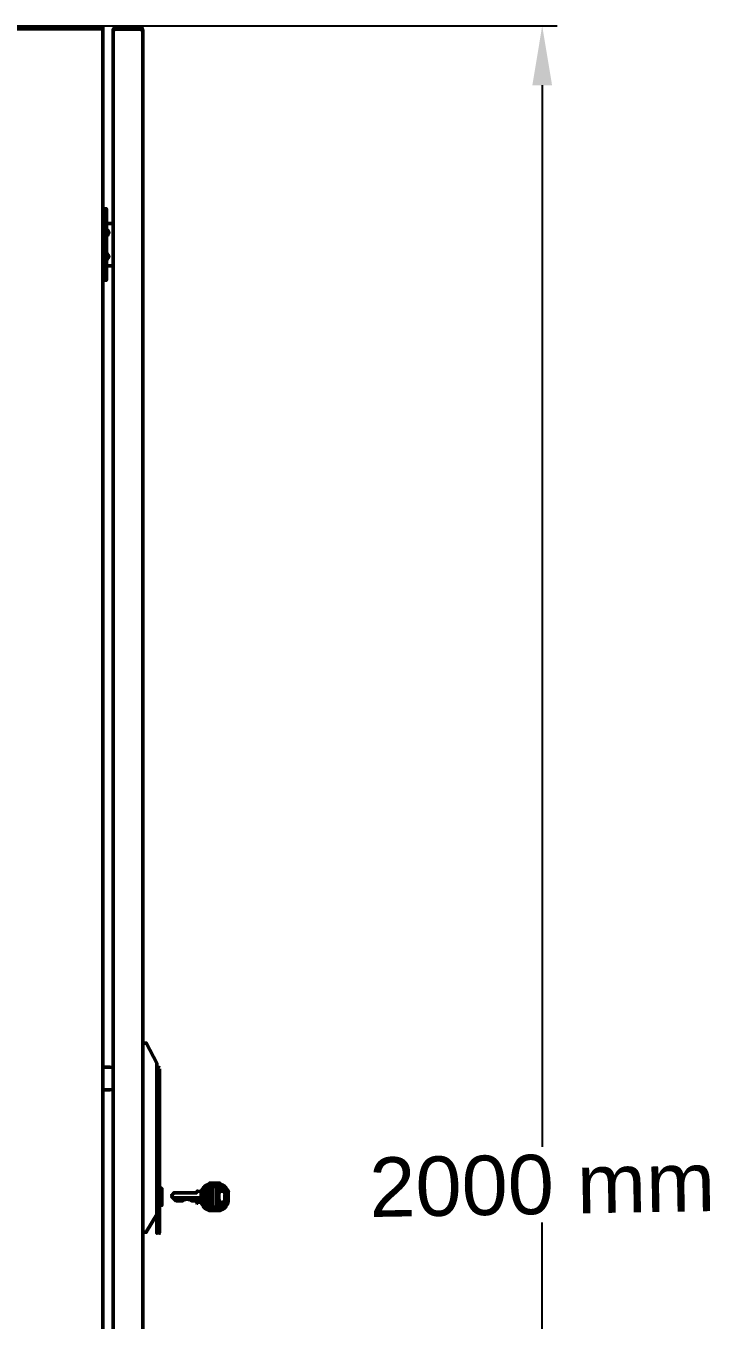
# Model space of a CAD drawing. Header units: millimetres. Extents: x -7 to 162, y -18 to 200.
# Drawn here: x 104.7 to 162.3, y 91.3 to 200.2 of the extents above; entities that cross this region are included whole.
import ezdxf

# ---------------------------------------------------------------- set-up
doc = ezdxf.new("R2010")
doc.units = ezdxf.units.MM
doc.layers.add('PDF_Visible (ANSI)', color=7, linetype='Continuous')
doc.styles.get("Standard").update_dxf_attribs({"font": 'arial.ttf'})
doc.dimstyles.new('ISO-25', dxfattribs={"dimtxt": 2.5, "dimasz": 2.5, "dimexe": 1.25, "dimexo": 0.625, "dimtad": 1, "dimtxsty": 'Standard', "dimcen": 2.5, "dimadec": 0, "dimazin": 0, "dimtfac": 1, "dimtmove": 0, "dimatfit": 3, "dimfxl": 1, "dimarcsym": 0})

# ---------------------------------------------------------------- blocks, each defined once
blk = doc.blocks.new('*D40')
at = {"color": 0, "lineweight": -2}
for p, q in [((76.72, 200.2), (149.44, 200.2)), ((148.19, 195.2), (148.19, 105.83)), ((148.19, 5), (148.19, 99.47)), ((24.92, 0), (149.44, 0))]:
    blk.add_line(p, q, dxfattribs=at)
at = {"color": 0}
for points in [[(149.02, 195.2), (147.36, 195.2), (148.19, 200.2)], [(147.36, 5), (149.02, 5), (148.19, 0)]]:
    blk.add_solid(points, dxfattribs=at)
at = {"layer": 'Defpoints', "color": 0}
for p in [(76.1, 200.2), (24.29, 0), (148.19, 0)]:
    blk.add_point(p, dxfattribs=at)
at = {"color": 0, "insert": (148.19, 102.65), "char_height": 5, "attachment_point": 5, "rotation": 1}
blk.add_mtext('2000 mm', dxfattribs=at)

msp = doc.modelspace()

# ---------------------------------------------------------------- linework, layer by layer
at = {"layer": 'PDF_Visible (ANSI)', "lineweight": 50}
for points in [[(103.994, 199.956), (110.825, 199.956), (3.704, 199.956), (3.367, 199.956), (3.367, 200.1), (3.704, 200.1), (110.825, 200.1), (111.209, 200.1), (111.209, 199.956), (110.825, 199.956), (111.209, 199.956), (111.209, 13.18), (110.825, 13.18), (103.994, 13.18), (103.609, 13.18), (103.609, 13.516), (103.609, 17.845), (103.609, 18.23), (103.609, 194.905)], [(114.384, 199.908), (114.336, 199.908), (114.288, 199.908), (112.364, 199.908), (112.364, 200.1), (112.316, 200.052), (112.268, 200.052), (112.22, 200.004), (112.171, 200.004), (112.123, 199.956), (112.075, 199.908), (112.075, 199.811), (112.075, 199.763)], [(112.316, 13.324), (112.364, 13.324), (112.316, 13.324), (112.268, 13.324), (112.22, 13.324), (112.171, 13.324), (112.123, 13.372), (112.075, 13.42), (112.075, 13.468), (112.075, 199.763), (112.075, 199.811), (112.123, 199.86), (112.171, 199.908), (112.22, 199.908), (112.268, 199.908), (112.316, 199.908), (112.364, 199.908), (112.316, 199.908)], [(112.075, 199.763), (112.075, 199.763)], [(112.364, 199.908), (114.288, 199.908), (114.288, 200.1), (112.364, 200.1)], [(114.576, 13.468), (114.576, 199.763), (114.576, 199.811), (114.528, 199.908), (114.528, 199.956), (114.48, 200.004), (114.432, 200.052), (114.384, 200.052), (114.336, 200.052), (114.288, 200.1)], [(114.288, 199.908), (114.336, 199.908), (114.384, 199.908), (114.432, 199.86), (114.48, 199.86), (114.528, 199.811), (114.576, 199.811), (114.576, 199.763)], [(111.209, 178.791), (111.498, 178.791), (111.498, 179.032), (111.498, 184.515), (111.498, 184.804), (111.209, 184.804)], [(111.498, 183.553), (111.594, 183.553), (112.075, 183.553)], [(111.498, 182.543), (111.546, 182.543), (111.594, 182.591), (111.642, 182.639), (111.69, 182.736), (111.69, 182.832), (111.642, 182.928), (111.594, 182.976), (111.546, 183.024), (111.498, 183.024), (111.498, 182.976)], [(111.498, 180.571), (111.546, 180.571), (111.594, 180.571), (111.642, 180.667), (111.69, 180.763), (111.69, 180.812), (111.642, 180.908), (111.594, 181.004), (111.546, 181.004), (111.498, 181.004)], [(111.498, 179.994), (111.594, 179.994), (112.075, 179.994)], [(115.971, 99.04), (115.971, 98.992), (115.923, 99.04), (115.923, 99.088), (115.875, 99.232), (115.827, 99.377), (115.827, 99.569), (115.827, 99.713), (115.827, 99.665), (115.779, 99.617), (115.731, 99.617), (115.731, 100.675), (115.731, 101.445), (115.731, 111.594), (115.731, 112.749), (115.731, 112.893), (114.865, 114.528), (114.865, 114.576), (114.576, 114.576)], [(111.209, 112.556), (111.787, 112.556), (112.075, 112.508)], [(115.971, 98.655), (115.971, 99.04), (115.971, 111.594), (115.971, 112.412)], [(115.827, 111.402), (115.875, 111.498), (115.971, 111.594), (115.731, 111.594)], [(115.731, 111.45), (115.827, 111.402), (115.827, 99.713)], [(112.075, 110.68), (111.787, 110.632), (111.209, 110.632)], [(119.82, 102.407), (119.868, 102.407), (119.82, 102.407)], [(119.868, 102.407), (119.916, 102.407), (119.916, 102.359), (119.82, 102.359), (119.82, 102.407)], [(119.916, 102.166), (119.82, 102.166), (119.82, 102.263), (119.916, 102.263), (119.916, 102.359), (119.964, 102.359), (119.964, 102.407)], [(120.012, 102.551), (119.964, 102.551)], [(120.012, 102.407), (120.06, 102.407), (120.06, 102.359), (120.108, 102.359), (120.108, 102.263), (120.204, 102.263), (120.204, 102.215), (120.252, 102.215), (120.252, 102.118), (120.349, 102.118), (120.349, 102.07), (120.397, 102.07)], [(120.108, 102.647), (120.156, 102.647), (120.156, 102.551), (120.06, 102.551), (120.06, 102.599)], [(120.108, 102.407), (120.06, 102.407), (120.06, 102.503), (120.156, 102.503), (120.156, 102.407)], [(120.156, 102.647), (120.156, 102.647)], [(121.022, 102.744), (121.022, 102.792), (120.204, 102.792), (120.204, 102.744)], [(120.301, 102.696), (120.301, 102.647), (120.349, 102.647), (120.349, 102.696)], [(120.445, 102.551), (120.349, 102.551), (120.349, 102.647), (120.445, 102.647), (120.445, 102.599)], [(120.397, 102.359), (120.397, 102.407)], [(120.493, 102.647), (120.445, 102.647), (120.445, 102.696)], [(120.445, 102.503), (120.493, 102.503), (120.589, 102.503), (120.541, 102.503), (120.493, 102.503)], [(120.493, 102.503), (120.493, 102.503)], [(120.541, 102.647), (120.541, 102.696)], [(120.637, 102.647), (120.589, 102.647), (120.589, 102.696)], [(120.637, 102.503), (120.589, 102.503)], [(120.637, 102.503), (120.637, 102.503)], [(120.685, 102.647), (120.685, 102.696)], [(120.83, 102.647), (120.733, 102.647), (120.733, 102.696)], [(120.878, 102.022), (120.878, 102.07), (120.926, 102.07), (120.926, 102.166), (120.878, 102.166), (120.878, 102.215), (120.782, 102.215), (120.782, 102.311), (120.733, 102.311), (120.733, 102.359), (120.733, 102.407), (120.733, 102.455), (120.782, 102.455), (120.782, 102.503)], [(120.878, 102.696), (120.974, 102.696), (120.974, 102.599), (120.878, 102.599), (120.878, 102.503), (120.83, 102.503)], [(120.83, 102.696), (120.83, 102.696)], [(120.878, 102.455), (120.878, 102.455)], [(120.974, 102.551), (120.926, 102.503)], [(120.926, 102.407), (120.926, 102.359)], [(121.118, 102.647), (121.118, 102.599), (121.022, 102.599), (121.022, 102.696)], [(121.022, 102.599), (121.022, 102.599)], [(121.022, 102.455), (121.022, 102.455)], [(121.07, 102.263), (121.07, 102.311), (121.166, 102.311), (121.166, 102.407), (121.214, 102.407)], [(121.118, 102.407), (121.07, 102.407)], [(121.311, 102.503), (121.311, 102.455), (121.263, 102.455), (121.263, 102.551), (121.166, 102.551), (121.166, 102.599), (121.118, 102.599), (121.118, 102.551), (121.166, 102.551), (121.166, 102.455), (121.263, 102.455), (121.263, 102.407)], [(121.166, 102.118), (121.166, 102.166), (121.214, 102.166), (121.214, 102.263), (121.311, 102.263), (121.311, 102.311), (121.407, 102.311), (121.407, 102.407)], [(121.359, 102.455), (121.311, 102.455), (121.311, 102.407), (121.407, 102.407), (121.407, 102.455)], [(121.407, 102.407), (121.407, 102.407)], [(115.731, 102.215), (115.779, 102.166)], [(115.971, 102.359), (116.116, 102.359)], [(116.164, 100.916), (116.164, 102.359)], [(117.03, 101.782), (117.174, 101.974), (119.098, 101.974), (119.098, 102.07)], [(119.098, 101.301), (119.05, 101.301), (118.665, 101.301), (118.569, 101.397), (118.425, 101.397), (118.376, 101.445), (118.232, 101.445), (118.136, 101.397), (117.992, 101.397), (117.944, 101.301), (117.366, 101.301), (117.126, 101.541), (117.03, 101.637)], [(117.126, 101.541), (119.483, 101.541)], [(119.194, 102.118), (119.483, 102.07), (119.531, 102.022)], [(119.483, 101.204), (119.483, 102.07)], [(119.579, 102.118), (119.579, 102.118)], [(119.579, 102.022), (119.579, 101.974), (119.675, 101.974), (119.675, 102.022), (119.627, 102.022)], [(119.579, 101.974), (119.579, 101.878)], [(119.579, 101.83), (119.579, 101.734)], [(119.675, 101.685), (119.675, 101.734), (119.579, 101.734), (119.579, 101.637), (119.675, 101.637)], [(119.579, 101.637), (119.579, 101.589)], [(119.675, 101.541), (119.675, 101.589), (119.579, 101.589), (119.579, 101.493), (119.627, 101.493)], [(119.579, 101.493), (119.579, 101.445)], [(119.627, 102.166), (119.675, 102.166), (119.675, 102.263), (119.771, 102.263), (119.771, 102.166), (119.82, 102.166), (119.82, 102.118), (119.916, 102.118), (119.964, 102.118), (119.964, 102.07), (119.964, 101.974), (120.06, 101.974), (120.108, 101.974), (120.108, 101.926), (120.204, 101.926), (120.204, 101.83), (120.252, 101.83), (120.252, 101.782), (120.349, 101.782), (120.349, 101.685), (120.397, 101.685), (120.397, 101.734), (120.397, 101.782)], [(119.627, 102.118), (119.675, 102.118), (119.675, 102.022), (119.771, 102.022), (119.771, 101.974), (119.82, 101.974), (119.82, 101.878), (119.868, 101.878)], [(119.675, 102.263), (119.675, 102.263)], [(119.675, 102.263), (119.675, 102.263)], [(119.771, 101.878), (119.771, 101.974), (119.675, 101.974), (119.675, 101.878), (119.723, 101.878)], [(119.771, 102.359), (119.771, 102.311), (119.771, 102.359)], [(119.771, 102.311), (119.771, 102.263), (119.82, 102.263), (119.82, 102.359), (119.771, 102.359)], [(119.771, 101.349), (119.771, 101.301), (119.868, 101.301), (119.868, 101.397), (119.82, 101.397)], [(119.916, 101.878), (119.868, 101.878), (119.868, 101.83), (119.964, 101.83), (119.964, 101.734), (120.012, 101.734), (120.06, 101.734)], [(119.964, 101.397), (119.964, 101.445), (119.868, 101.445), (119.868, 101.397), (119.916, 101.397)], [(119.916, 102.215), (119.916, 102.166), (119.916, 102.118), (119.916, 102.07)], [(119.916, 102.022), (119.916, 102.07), (119.964, 102.07), (120.06, 102.07), (120.06, 101.974), (120.06, 101.926)], [(119.964, 102.263), (119.964, 102.263)], [(120.012, 101.734), (120.012, 101.685), (120.108, 101.685), (120.108, 101.589), (120.156, 101.589)], [(120.06, 102.215), (120.06, 102.215)], [(120.06, 101.878), (120.06, 101.926), (120.108, 101.926), (120.108, 101.83), (120.204, 101.83), (120.204, 101.782), (120.156, 101.734)], [(120.108, 102.118), (120.108, 102.118)], [(120.156, 101.637), (120.156, 101.589), (120.156, 101.541), (120.252, 101.541), (120.252, 101.445), (120.301, 101.445)], [(120.252, 102.263), (120.204, 102.263), (120.204, 102.359), (120.301, 102.359), (120.301, 102.263)], [(120.204, 102.07), (120.204, 102.07)], [(120.349, 101.637), (120.349, 101.685), (120.252, 101.685), (120.252, 101.782), (120.204, 101.782)], [(120.252, 101.974), (120.252, 101.974)], [(120.397, 101.493), (120.397, 101.541), (120.397, 101.589), (120.397, 101.637), (120.349, 101.637), (120.301, 101.637)], [(120.397, 101.397), (120.397, 101.445), (120.397, 101.493), (120.397, 101.397), (120.301, 101.397), (120.301, 101.445), (120.301, 101.493)], [(120.301, 101.301), (120.301, 101.253), (120.397, 101.253), (120.397, 101.349), (120.301, 101.349)], [(120.397, 102.118), (120.397, 102.166), (120.397, 102.215), (120.349, 102.215), (120.349, 102.118), (120.397, 102.118), (120.397, 102.07), (120.397, 102.022), (120.397, 101.974)], [(120.349, 101.926), (120.349, 101.926)], [(120.397, 102.263), (120.397, 102.215)], [(120.397, 102.263), (120.397, 102.263)], [(120.397, 101.926), (120.397, 101.878), (120.397, 101.83)], [(120.397, 101.637), (120.397, 101.685)], [(120.397, 101.397), (120.397, 101.397)], [(120.397, 101.397), (120.397, 101.349), (120.397, 101.397)], [(120.397, 101.349), (120.397, 101.349)], [(120.397, 101.253), (120.397, 101.349)], [(120.733, 102.359), (120.782, 102.359), (120.782, 102.311), (120.878, 102.311), (120.878, 102.215), (120.926, 102.215), (120.926, 102.166), (121.022, 102.166), (121.022, 102.215), (121.07, 102.215)], [(120.733, 102.215), (120.733, 102.263), (120.733, 102.311)], [(120.733, 102.07), (120.733, 102.118), (120.733, 102.166)], [(120.733, 102.022), (120.733, 101.974), (120.733, 101.926), (120.782, 101.926), (120.782, 101.878), (120.83, 101.878), (120.83, 101.782), (120.926, 101.782), (120.926, 101.734), (120.974, 101.734)], [(120.733, 101.926), (120.733, 101.878), (120.782, 101.878), (120.782, 101.782), (120.733, 101.782), (120.733, 101.83), (120.733, 101.878)], [(120.733, 101.685), (120.733, 101.782)], [(120.83, 101.589), (120.83, 101.637), (120.782, 101.637), (120.782, 101.685), (120.733, 101.685), (120.733, 101.637)], [(120.782, 101.493), (120.733, 101.493), (120.733, 101.541)], [(120.733, 101.493), (120.733, 101.397), (120.733, 101.493)], [(120.733, 101.397), (120.733, 101.349), (120.733, 101.253), (120.733, 101.204)], [(120.733, 101.349), (120.733, 101.349)], [(120.733, 101.253), (120.733, 101.349)], [(120.782, 102.07), (120.782, 102.07)], [(120.83, 101.685), (120.782, 101.685), (120.782, 101.782), (120.83, 101.782), (120.83, 101.734)], [(120.83, 102.022), (120.878, 102.022), (120.926, 102.022), (120.926, 101.926), (120.974, 101.926)], [(120.878, 101.493), (120.926, 101.493), (120.926, 101.589), (120.83, 101.589), (120.83, 101.541)], [(121.455, 101.349), (121.503, 101.349), (121.503, 101.397), (121.455, 101.349), (121.503, 101.349), (121.503, 101.301), (121.407, 101.204), (121.359, 101.156), (121.311, 101.156), (121.311, 101.108), (121.311, 101.156), (121.263, 101.156), (121.214, 101.156), (121.214, 101.108), (121.166, 101.108), (121.166, 101.156), (121.118, 101.156), (121.07, 101.156), (121.07, 101.204), (121.022, 101.204), (120.974, 101.253), (120.974, 101.301), (120.926, 101.301), (120.926, 101.349), (120.926, 101.397), (120.974, 101.397), (120.974, 101.445), (120.878, 101.445), (120.878, 101.349), (120.83, 101.349), (120.83, 101.301)], [(120.83, 101.445), (120.83, 101.397)], [(120.974, 101.156), (120.974, 101.108), (120.878, 101.108), (120.878, 101.204), (120.974, 101.204), (120.974, 101.301), (120.878, 101.301), (120.878, 101.349), (120.926, 101.349)], [(121.647, 101.253), (121.647, 101.301), (121.551, 101.301), (121.551, 101.397), (121.503, 101.397), (121.503, 101.445), (121.503, 101.493), (121.503, 101.541), (121.503, 101.589), (121.503, 101.637), (121.503, 101.685), (121.503, 101.734), (121.503, 101.782), (121.503, 101.83), (121.503, 101.878), (121.455, 101.974), (121.503, 102.022), (121.455, 102.022), (121.407, 102.022), (121.407, 102.07), (121.359, 102.07), (121.311, 102.118), (121.263, 102.118), (121.214, 102.118), (121.214, 102.166), (121.166, 102.118), (121.118, 102.118), (121.07, 102.07), (121.022, 102.07), (121.022, 102.022), (120.974, 101.974), (120.974, 101.926), (120.926, 101.878), (120.926, 101.83), (120.974, 101.782), (120.926, 101.734), (120.974, 101.734), (120.926, 101.685), (120.926, 101.637), (120.926, 101.589), (120.974, 101.589), (120.926, 101.541), (120.926, 101.493), (120.926, 101.445), (120.974, 101.445), (120.974, 101.83)], [(120.926, 101.878), (120.926, 101.782), (120.974, 101.782)], [(120.926, 101.637), (120.926, 101.589), (120.974, 101.589)], [(120.974, 101.974), (120.974, 102.022)], [(120.974, 101.445), (120.974, 101.397), (120.974, 101.445)], [(120.974, 101.397), (120.974, 101.397)], [(121.022, 102.311), (121.022, 102.311)], [(121.022, 102.022), (121.022, 102.022)], [(121.07, 102.118), (121.118, 102.118)], [(121.07, 102.07), (121.07, 102.07)], [(121.359, 102.07), (121.359, 102.118), (121.311, 102.118), (121.311, 102.166), (121.214, 102.166), (121.214, 102.118), (121.263, 102.118)], [(121.214, 102.118), (121.214, 102.118)], [(121.214, 102.118), (121.214, 102.118)], [(121.311, 102.166), (121.311, 102.166)], [(121.407, 102.263), (121.359, 102.263)], [(121.359, 102.118), (121.359, 102.118)], [(121.455, 102.022), (121.407, 102.022)], [(121.455, 102.311), (121.455, 102.359), (121.503, 102.359)], [(121.455, 102.359), (121.455, 102.359)], [(121.455, 102.166), (121.455, 102.166)], [(121.455, 101.974), (121.503, 101.974), (121.503, 102.022), (121.599, 102.022)], [(121.455, 102.022), (121.455, 102.022)], [(121.455, 101.83), (121.455, 101.397)], [(121.503, 102.263), (121.551, 102.263)], [(121.503, 102.118), (121.503, 102.118)], [(121.503, 101.878), (121.503, 101.83), (121.599, 101.83), (121.599, 101.878), (121.647, 101.878), (121.647, 101.83)], [(121.503, 101.782), (121.503, 101.83)], [(121.503, 101.685), (121.503, 101.734), (121.551, 101.734), (121.599, 101.734)], [(121.503, 101.589), (121.551, 101.589), (121.551, 101.685), (121.503, 101.685), (121.503, 101.637)], [(121.503, 101.541), (121.503, 101.541)], [(121.503, 101.445), (121.551, 101.445), (121.551, 101.541), (121.503, 101.541), (121.503, 101.493)], [(121.551, 102.263), (121.551, 102.263)], [(121.647, 101.734), (121.647, 101.685), (121.551, 101.685), (121.551, 101.734)], [(121.599, 102.07), (121.599, 102.118), (121.647, 102.118)], [(121.647, 101.878), (121.647, 101.974), (121.599, 101.974), (121.599, 102.022), (121.599, 102.07), (121.647, 102.07), (121.647, 102.022), (121.647, 101.878), (121.647, 101.782), (121.647, 101.734), (121.647, 101.637), (121.647, 101.589), (121.647, 101.493), (121.647, 101.445), (121.647, 101.349), (121.647, 101.253), (121.647, 101.204)], [(121.647, 102.07), (121.647, 102.07)], [(121.647, 101.83), (121.647, 101.83)], [(121.647, 101.589), (121.647, 101.685)], [(121.647, 101.541), (121.647, 101.541)], [(121.647, 101.445), (121.647, 101.541)], [(121.647, 101.397), (121.647, 101.301)], [(121.695, 101.204), (121.744, 101.204), (121.744, 102.07), (121.695, 102.022)], [(115.971, 100.916), (116.116, 100.916)], [(119.098, 101.204), (119.098, 101.301), (119.483, 101.301)], [(119.531, 101.204), (119.483, 101.204), (119.194, 101.156)], [(119.579, 101.204), (119.579, 101.204)], [(119.627, 101.156), (119.627, 101.108)], [(119.675, 101.012), (119.723, 101.012), (119.723, 101.06), (119.627, 101.06)], [(119.771, 101.253), (119.771, 101.301), (119.723, 101.301), (119.723, 101.204), (119.771, 101.204)], [(119.723, 100.964), (119.723, 101.012), (119.771, 101.012), (119.771, 100.916), (119.723, 100.916)], [(119.771, 100.916), (119.868, 100.916), (119.868, 100.868), (119.82, 100.868), (119.82, 100.82)], [(119.916, 101.108), (119.916, 101.156), (119.868, 101.156), (119.868, 101.06), (119.916, 101.06)], [(119.868, 100.772), (119.916, 100.772), (119.916, 100.868), (119.868, 100.868)], [(119.916, 100.772), (119.916, 100.772)], [(120.012, 100.723), (120.012, 100.772), (119.916, 100.772)], [(119.964, 100.723), (119.964, 100.723)], [(120.06, 100.675), (120.06, 100.723), (120.012, 100.723), (119.964, 100.723)], [(119.964, 100.723), (119.964, 100.723)], [(120.108, 101.253), (120.108, 101.301), (120.012, 101.301), (120.012, 101.253), (120.06, 101.253)], [(120.06, 100.964), (120.06, 101.012), (120.012, 101.012), (120.012, 100.916), (120.06, 100.916)], [(120.06, 100.82), (120.06, 100.868), (120.012, 100.868), (120.012, 100.772), (120.06, 100.772)], [(120.156, 100.723), (120.156, 100.82), (120.06, 100.82), (120.06, 100.772), (120.06, 100.723), (120.108, 100.723)], [(120.06, 100.627), (120.108, 100.627)], [(120.204, 100.675), (120.204, 100.723), (120.156, 100.723), (120.108, 100.723), (120.108, 100.627), (120.204, 100.627)], [(120.204, 101.253), (120.204, 101.156), (120.301, 101.156), (120.301, 101.253), (120.252, 101.253)], [(121.118, 100.723), (121.07, 100.675), (121.07, 100.627), (121.118, 100.627), (121.07, 100.627), (121.022, 100.627), (121.022, 100.579), (120.974, 100.579), (120.926, 100.579), (120.83, 100.579), (120.782, 100.579), (120.685, 100.579), (120.637, 100.579), (120.493, 100.579), (120.349, 100.579), (120.204, 100.579), (120.204, 100.627), (120.204, 100.675), (120.301, 100.675), (120.301, 100.579), (120.252, 100.579)], [(120.204, 100.579), (120.204, 100.579)], [(120.204, 100.531), (120.204, 100.483), (121.022, 100.483), (121.022, 100.531)], [(120.397, 101.156), (120.397, 101.108), (120.397, 101.156), (120.301, 101.156), (120.301, 101.108), (120.349, 101.108)], [(120.301, 100.579), (120.349, 100.579)], [(120.397, 101.253), (120.397, 101.156), (120.397, 101.253)], [(120.397, 101.253), (120.397, 101.253)], [(120.397, 101.156), (120.397, 101.156)], [(120.397, 101.108), (120.397, 101.108)], [(120.397, 100.964), (120.397, 101.012)], [(120.397, 100.964), (120.397, 100.964)], [(120.397, 100.82), (120.397, 100.868)], [(120.397, 100.579), (120.397, 100.579)], [(120.445, 100.772), (120.445, 100.772)], [(120.445, 100.772), (120.493, 100.772)], [(120.493, 100.579), (120.445, 100.579)], [(120.589, 100.723), (120.589, 100.675), (120.637, 100.675), (120.637, 100.772), (120.589, 100.772), (120.637, 100.772), (120.733, 100.772), (120.733, 100.82), (120.733, 100.772), (120.685, 100.772), (120.637, 100.772)], [(120.589, 100.772), (120.589, 100.772)], [(120.589, 100.579), (120.589, 100.579)], [(120.637, 100.579), (120.589, 100.579)], [(120.733, 101.108), (120.733, 101.156), (120.733, 101.204), (120.733, 101.253), (120.83, 101.253)], [(120.733, 101.204), (120.733, 101.204)], [(120.733, 101.204), (120.733, 101.204)], [(120.733, 101.06), (120.733, 101.108), (120.733, 101.06)], [(120.974, 100.82), (120.926, 100.82), (120.878, 100.82), (120.878, 100.916), (120.83, 100.916), (120.83, 100.964), (120.733, 100.964), (120.733, 101.06), (120.83, 101.06), (120.83, 101.108), (120.878, 101.108), (120.878, 101.06), (120.974, 101.06), (120.974, 101.012), (120.974, 100.964)], [(120.733, 100.964), (120.733, 101.012), (120.733, 101.06)], [(120.733, 100.964), (120.733, 100.916), (120.733, 100.964)], [(120.733, 100.82), (120.733, 100.868), (120.733, 100.916)], [(120.733, 100.772), (120.733, 100.772)], [(120.782, 100.579), (120.782, 100.627), (120.733, 100.627)], [(120.733, 100.579), (120.733, 100.579)], [(120.782, 100.82), (120.782, 100.772), (120.878, 100.772), (120.878, 100.82), (120.83, 100.82)], [(120.878, 100.579), (120.878, 100.627), (120.926, 100.627), (120.926, 100.579)], [(120.926, 100.82), (120.926, 100.772), (121.022, 100.772), (121.022, 100.675), (121.07, 100.675)], [(120.974, 101.301), (120.974, 101.301)], [(121.263, 101.156), (121.311, 101.156), (121.311, 101.06), (121.407, 101.06), (121.407, 101.012), (121.455, 101.012), (121.455, 100.916), (121.407, 100.916), (121.407, 100.868), (121.311, 100.868), (121.311, 100.916), (121.263, 100.916), (121.263, 100.868), (121.166, 100.868), (121.166, 100.916), (121.118, 100.916), (121.118, 101.012), (121.022, 101.012), (121.022, 101.06), (120.974, 101.06), (120.974, 101.108)], [(120.974, 101.012), (121.022, 101.012), (121.022, 100.916), (121.118, 100.916), (121.118, 100.868), (121.118, 100.82)], [(121.07, 101.204), (121.022, 101.204)], [(121.022, 101.204), (121.022, 101.204)], [(121.166, 101.156), (121.118, 101.156)], [(121.118, 101.156), (121.118, 101.156)], [(121.118, 100.868), (121.166, 100.868), (121.166, 100.772), (121.263, 100.772), (121.263, 100.723), (121.214, 100.723)], [(121.214, 101.156), (121.263, 101.156), (121.263, 101.06), (121.166, 101.06), (121.166, 101.108)], [(121.166, 101.06), (121.166, 101.06)], [(121.214, 100.675), (121.214, 100.723), (121.166, 100.723), (121.166, 100.675)], [(121.263, 101.156), (121.263, 101.156)], [(121.263, 101.012), (121.263, 101.012)], [(121.311, 100.772), (121.359, 100.772)], [(121.359, 101.156), (121.407, 101.156), (121.407, 101.204), (121.455, 101.204), (121.503, 101.253)], [(121.407, 100.868), (121.407, 100.82), (121.407, 100.868)], [(121.599, 101.06), (121.551, 101.06), (121.551, 101.156), (121.647, 101.156), (121.647, 101.253), (121.551, 101.253), (121.551, 101.156), (121.455, 101.156), (121.455, 101.204)], [(121.503, 100.916), (121.455, 100.916), (121.503, 100.916)], [(121.455, 100.916), (121.455, 100.916)], [(121.551, 101.012), (121.551, 101.012)], [(121.647, 101.156), (121.647, 101.156)], [(115.731, 100.146), (114.865, 98.703), (114.865, 98.655), (114.576, 98.655)], [(115.731, 98.655), (115.731, 99.617)], [(115.923, 98.607), (115.779, 98.607)]]:
    msp.add_lwpolyline(points, dxfattribs=at)
for points in [[(120.131, 102.636, 0.0255476), (120.029, 102.581, 0.0249061), (119.936, 102.518, 0.0234445), (119.854, 102.451, 0.0233498), (119.779, 102.376, 0.0245772), (119.708, 102.291, 0.0249061), (119.645, 102.197, 0.0255476), (119.591, 102.096)], [(120.207, 102.668, 0.0127628), (120.156, 102.647), (120.204, 102.647), (120.204, 102.696), (120.252, 102.696), (120.301, 102.696), (120.397, 102.696), (120.445, 102.696), (120.589, 102.696), (120.733, 102.696), (120.878, 102.696), (121.022, 102.696), (121.07, 102.647)], [(121.657, 102.047, 0.0187234), (121.621, 102.124, 0.0230639), (121.57, 102.215, 0.0225871), (121.512, 102.299, 0.0223182), (121.447, 102.376, 0.0222329), (121.376, 102.447, 0.0223182), (121.299, 102.512, 0.0225871), (121.215, 102.57, 0.0230639), (121.124, 102.622, 0.0187234), (121.047, 102.657)], [(119.579, 101.349), (119.579, 101.301), (119.627, 101.301), (119.627, 101.204), (119.579, 101.204), (119.579, 101.349), (119.579, 101.493), (119.579, 101.541), (119.579, 101.637), (119.579, 101.685), (119.579, 101.782), (119.579, 101.83), (119.579, 101.926), (119.579, 101.974), (119.579, 102.022), (119.627, 102.022), (119.627, 102.118), (119.579, 102.118), (119.579, 102.07, 0.0127628), (119.558, 102.019)], [(119.569, 101.179, 0.0187234), (119.605, 101.102, 0.0230639), (119.656, 101.012, 0.0225871), (119.714, 100.928, 0.0223182), (119.779, 100.85, 0.0222329), (119.85, 100.779, 0.0223182), (119.927, 100.715, 0.0225871), (120.011, 100.656, 0.0230639), (120.102, 100.605, 0.0187234), (120.179, 100.57)], [(121.095, 100.591, 0.0255476), (121.197, 100.645, 0.0249061), (121.291, 100.708, 0.0245772), (121.376, 100.779, 0.0233498), (121.45, 100.854, 0.0234445), (121.518, 100.936, 0.0249061), (121.581, 101.029, 0.0255476), (121.635, 101.131)]]:
    msp.add_lwpolyline(points, format="xyb", dxfattribs=at)
for points in [[(119.916, 102.503), (119.916, 102.407), (119.964, 102.407), (120.012, 102.407), (120.012, 102.503)], [(120.06, 102.551), (120.06, 102.503), (120.012, 102.503), (120.012, 102.551)], [(120.204, 102.407), (120.204, 102.359), (120.108, 102.359), (120.108, 102.407), (120.156, 102.407)], [(120.204, 102.551), (120.204, 102.503), (120.156, 102.503), (120.156, 102.551)], [(120.301, 102.647), (120.301, 102.551), (120.204, 102.551), (120.204, 102.647)], [(120.301, 102.503), (120.301, 102.407), (120.204, 102.407), (120.204, 102.503)], [(120.349, 102.551), (120.349, 102.503), (120.301, 102.503), (120.301, 102.551)], [(120.349, 102.407), (120.349, 102.359), (120.301, 102.359), (120.301, 102.407)], [(120.397, 102.407), (120.397, 102.503), (120.445, 102.503), (120.349, 102.503), (120.349, 102.407)], [(120.493, 102.599), (120.493, 102.503), (120.445, 102.503), (120.445, 102.551), (120.445, 102.599)], [(120.589, 102.647), (120.589, 102.599), (120.493, 102.599), (120.493, 102.647), (120.541, 102.647)], [(120.637, 102.599), (120.637, 102.503), (120.589, 102.503), (120.589, 102.599)], [(120.733, 102.647), (120.733, 102.599), (120.637, 102.599), (120.637, 102.647), (120.685, 102.647)], [(120.733, 102.503), (120.733, 102.455), (120.733, 102.503), (120.637, 102.503)], [(120.83, 102.599), (120.83, 102.503), (120.782, 102.503), (120.733, 102.503), (120.733, 102.599)], [(120.878, 102.359), (120.878, 102.455), (120.782, 102.455), (120.782, 102.359)], [(120.878, 102.696), (120.878, 102.599), (120.83, 102.599), (120.83, 102.647), (120.83, 102.696)], [(120.926, 102.455), (120.926, 102.503), (120.878, 102.503), (120.878, 102.455)], [(121.022, 102.407), (121.022, 102.455), (120.926, 102.455), (120.926, 102.407)], [(121.022, 102.551), (121.022, 102.599), (120.974, 102.599), (120.974, 102.551)], [(121.118, 102.455), (121.118, 102.551), (121.022, 102.551), (121.022, 102.455)], [(121.07, 102.311), (121.07, 102.407), (121.022, 102.407), (121.022, 102.311)], [(121.166, 102.407), (121.166, 102.455), (121.118, 102.455), (121.118, 102.407)], [(121.311, 102.407), (121.311, 102.311), (121.214, 102.311), (121.214, 102.407), (121.263, 102.407)], [(119.579, 101.878), (119.579, 101.83), (119.675, 101.83), (119.675, 101.878)], [(119.579, 101.445), (119.579, 101.349), (119.627, 101.349), (119.627, 101.445)], [(119.627, 101.493), (119.627, 101.445), (119.723, 101.445), (119.723, 101.541), (119.675, 101.541)], [(119.627, 101.349), (119.627, 101.301), (119.723, 101.301), (119.723, 101.349)], [(119.771, 102.118), (119.771, 102.166), (119.675, 102.166), (119.675, 102.118)], [(119.675, 101.83), (119.675, 101.734), (119.723, 101.734), (119.723, 101.83)], [(119.675, 101.637), (119.675, 101.589), (119.723, 101.589), (119.723, 101.685), (119.675, 101.685)], [(119.723, 101.878), (119.723, 101.83), (119.82, 101.83), (119.82, 101.878), (119.771, 101.878)], [(119.723, 101.734), (119.723, 101.685), (119.82, 101.685), (119.82, 101.734)], [(119.723, 101.589), (119.723, 101.541), (119.82, 101.541), (119.82, 101.589)], [(119.723, 101.445), (119.723, 101.349), (119.771, 101.349), (119.82, 101.397), (119.82, 101.445)], [(119.82, 102.022), (119.82, 102.118), (119.771, 102.118), (119.771, 102.022)], [(119.916, 101.974), (119.916, 102.022), (119.82, 102.022), (119.82, 101.974)], [(119.82, 101.83), (119.82, 101.734), (119.868, 101.734), (119.868, 101.83)], [(119.82, 101.685), (119.82, 101.589), (119.868, 101.589), (119.868, 101.685)], [(119.82, 101.541), (119.82, 101.445), (119.868, 101.445), (119.868, 101.541)], [(119.868, 101.734), (119.868, 101.685), (119.964, 101.685), (119.964, 101.734)], [(119.964, 101.685), (119.964, 101.589), (119.868, 101.589), (119.868, 101.541), (119.964, 101.541), (119.964, 101.445), (120.012, 101.445), (120.012, 101.541), (120.108, 101.541), (120.108, 101.589), (120.012, 101.589), (120.012, 101.685)], [(119.964, 102.215), (119.964, 102.263), (119.916, 102.263), (119.916, 102.215)], [(119.964, 101.878), (119.964, 101.974), (119.916, 101.974), (119.916, 101.878)], [(119.916, 101.397), (119.916, 101.301), (120.012, 101.301), (120.012, 101.397), (119.964, 101.397)], [(120.06, 102.263), (120.06, 102.359), (119.964, 102.359), (119.964, 102.263)], [(120.06, 102.118), (120.06, 102.215), (119.964, 102.215), (119.964, 102.118)], [(120.06, 101.83), (120.06, 101.878), (119.964, 101.878), (119.964, 101.83)], [(120.012, 101.541), (120.012, 101.589), (119.964, 101.589), (119.964, 101.541)], [(120.012, 101.445), (120.012, 101.397), (120.108, 101.397), (120.108, 101.445)], [(120.108, 102.215), (120.108, 102.263), (120.06, 102.263), (120.06, 102.215)], [(120.108, 102.07), (120.108, 102.118), (120.06, 102.118), (120.06, 102.07)], [(120.108, 101.734), (120.108, 101.83), (120.06, 101.83), (120.06, 101.734)], [(120.204, 102.118), (120.204, 102.215), (120.108, 102.215), (120.108, 102.118)], [(120.204, 101.974), (120.204, 102.07), (120.108, 102.07), (120.108, 101.974)], [(120.156, 101.685), (120.156, 101.734), (120.108, 101.734), (120.108, 101.685)], [(120.108, 101.541), (120.108, 101.445), (120.156, 101.445), (120.156, 101.541)], [(120.108, 101.397), (120.108, 101.301), (120.156, 101.301), (120.156, 101.397)], [(120.252, 101.637), (120.252, 101.685), (120.156, 101.685), (120.156, 101.637)], [(120.156, 101.445), (120.156, 101.397), (120.252, 101.397), (120.252, 101.445)], [(120.252, 102.07), (120.252, 102.118), (120.204, 102.118), (120.204, 102.07)], [(120.252, 101.926), (120.252, 101.974), (120.204, 101.974), (120.204, 101.926)], [(120.349, 102.263), (120.349, 102.215), (120.252, 102.215), (120.252, 102.263), (120.301, 102.263)], [(120.349, 101.974), (120.349, 102.07), (120.252, 102.07), (120.252, 101.974)], [(120.349, 101.83), (120.349, 101.926), (120.252, 101.926), (120.252, 101.83)], [(120.301, 101.541), (120.301, 101.637), (120.252, 101.637), (120.252, 101.541)], [(120.252, 101.397), (120.252, 101.301), (120.301, 101.301), (120.301, 101.349), (120.301, 101.397)], [(120.397, 101.493), (120.397, 101.541), (120.301, 101.541), (120.301, 101.493)], [(120.349, 102.359), (120.349, 102.263), (120.397, 102.263), (120.397, 102.359)], [(120.397, 101.926), (120.397, 101.974), (120.349, 101.974), (120.349, 101.926)], [(120.397, 101.782), (120.397, 101.83), (120.349, 101.83), (120.349, 101.782)], [(120.733, 102.215), (120.782, 102.215), (120.782, 102.166), (120.733, 102.166)], [(120.733, 102.07), (120.782, 102.07), (120.782, 102.022), (120.733, 102.022)], [(120.782, 101.637), (120.782, 101.541), (120.733, 101.541), (120.733, 101.637)], [(120.83, 101.397), (120.83, 101.349), (120.733, 101.349), (120.733, 101.397)], [(120.878, 102.07), (120.878, 102.166), (120.782, 102.166), (120.782, 102.07)], [(120.926, 101.926), (120.83, 101.926), (120.83, 102.022), (120.782, 102.022), (120.782, 101.926), (120.83, 101.926), (120.83, 101.878), (120.926, 101.878)], [(120.83, 101.541), (120.83, 101.493), (120.782, 101.493), (120.782, 101.541)], [(120.926, 101.734), (120.926, 101.637), (120.83, 101.637), (120.83, 101.685), (120.83, 101.734)], [(120.878, 101.493), (120.878, 101.445), (120.83, 101.445), (120.83, 101.493)], [(120.926, 102.311), (120.926, 102.359), (120.878, 102.359), (120.878, 102.311)], [(121.022, 102.215), (121.022, 102.311), (120.926, 102.311), (120.926, 102.215)], [(121.022, 102.07), (121.022, 102.022), (120.974, 102.022), (120.926, 102.022), (120.926, 102.07)], [(121.07, 102.166), (121.07, 102.118), (121.07, 102.07), (121.022, 102.07), (121.022, 102.166)], [(121.166, 102.263), (121.166, 102.166), (121.07, 102.166), (121.07, 102.215), (121.07, 102.263)], [(121.214, 102.311), (121.214, 102.263), (121.166, 102.263), (121.166, 102.311)], [(121.359, 102.263), (121.359, 102.166), (121.311, 102.166), (121.311, 102.263)], [(121.455, 102.166), (121.455, 102.118), (121.359, 102.118), (121.359, 102.166)], [(121.455, 102.311), (121.455, 102.263), (121.407, 102.263), (121.407, 102.311)], [(121.503, 102.263), (121.503, 102.166), (121.455, 102.166), (121.455, 102.263)], [(121.503, 102.118), (121.503, 102.022), (121.455, 102.022), (121.455, 102.118)], [(121.599, 102.166), (121.599, 102.118), (121.503, 102.118), (121.503, 102.166)], [(121.503, 101.974), (121.503, 101.878), (121.599, 101.878), (121.599, 101.974)], [(121.647, 101.589), (121.647, 101.541), (121.551, 101.541), (121.551, 101.589)], [(121.647, 101.445), (121.647, 101.397), (121.551, 101.397), (121.551, 101.445)], [(121.647, 101.83), (121.647, 101.734), (121.599, 101.734), (121.599, 101.83)], [(119.627, 101.204), (119.627, 101.156), (119.723, 101.156), (119.723, 101.204)], [(119.723, 101.156), (119.723, 101.06), (119.771, 101.06), (119.771, 101.156)], [(119.771, 101.204), (119.771, 101.156), (119.868, 101.156), (119.868, 101.253), (119.771, 101.253)], [(119.771, 101.06), (119.771, 101.012), (119.868, 101.012), (119.868, 101.06)], [(119.868, 101.301), (119.868, 101.253), (119.916, 101.253), (119.916, 101.301)], [(119.868, 101.012), (119.868, 100.916), (119.916, 100.916), (119.916, 101.012)], [(119.916, 101.253), (119.916, 101.156), (120.012, 101.156), (120.012, 101.253)], [(119.916, 101.06), (119.916, 101.012), (120.012, 101.012), (120.012, 101.108), (119.916, 101.108)], [(119.916, 100.916), (119.916, 100.868), (120.012, 100.868), (120.012, 100.916)], [(120.012, 101.156), (120.012, 101.108), (120.06, 101.108), (120.06, 101.156)], [(120.06, 101.253), (120.06, 101.156), (120.156, 101.156), (120.156, 101.253), (120.108, 101.253)], [(120.06, 101.108), (120.06, 101.012), (120.156, 101.012), (120.156, 101.108)], [(120.06, 100.916), (120.06, 100.868), (120.156, 100.868), (120.156, 100.964), (120.06, 100.964)], [(120.156, 101.301), (120.156, 101.253), (120.204, 101.253), (120.252, 101.253), (120.252, 101.301)], [(120.156, 101.156), (120.156, 101.108), (120.204, 101.108), (120.204, 101.156)], [(120.156, 101.012), (120.156, 100.964), (120.204, 100.964), (120.204, 101.012)], [(120.156, 100.868), (120.156, 100.82), (120.204, 100.82), (120.204, 100.868)], [(120.204, 101.108), (120.204, 101.012), (120.301, 101.012), (120.301, 101.108)], [(120.204, 100.964), (120.204, 100.868), (120.301, 100.868), (120.301, 100.964)], [(120.204, 100.82), (120.204, 100.723), (120.301, 100.723), (120.301, 100.82)], [(120.301, 101.012), (120.301, 100.964), (120.349, 100.964), (120.349, 101.012)], [(120.301, 100.868), (120.301, 100.82), (120.349, 100.82), (120.349, 100.868)], [(120.301, 100.723), (120.301, 100.675), (120.349, 100.675), (120.349, 100.723)], [(120.397, 101.108), (120.397, 101.06), (120.397, 101.012), (120.349, 101.012), (120.349, 101.108)], [(120.397, 100.868), (120.397, 100.964), (120.349, 100.964), (120.349, 100.868)], [(120.445, 100.723), (120.445, 100.772), (120.397, 100.772), (120.397, 100.82), (120.349, 100.82), (120.349, 100.723)], [(120.349, 100.675), (120.349, 100.579), (120.397, 100.579), (120.445, 100.579), (120.445, 100.675)], [(120.445, 100.723), (120.445, 100.675), (120.493, 100.675), (120.493, 100.723)], [(120.589, 100.723), (120.589, 100.772), (120.493, 100.772), (120.493, 100.723)], [(120.493, 100.675), (120.493, 100.579), (120.589, 100.579), (120.589, 100.675)], [(120.637, 100.675), (120.637, 100.579), (120.733, 100.579), (120.733, 100.627), (120.733, 100.675)], [(120.733, 101.204), (120.733, 101.108), (120.83, 101.108), (120.83, 101.204)], [(120.733, 100.916), (120.733, 100.82), (120.782, 100.82), (120.83, 100.82), (120.83, 100.916)], [(120.733, 100.772), (120.733, 100.675), (120.782, 100.675), (120.782, 100.772)], [(120.782, 100.675), (120.782, 100.627), (120.878, 100.627), (120.878, 100.675)], [(120.83, 101.253), (120.83, 101.204), (120.878, 101.204), (120.878, 101.301), (120.83, 101.301)], [(120.878, 101.06), (120.878, 100.964), (120.83, 100.964), (120.83, 101.06)], [(120.974, 100.964), (120.974, 100.916), (120.878, 100.916), (120.878, 100.964)], [(120.878, 100.772), (120.878, 100.675), (120.926, 100.675), (120.926, 100.772)], [(120.926, 100.675), (120.926, 100.627), (121.022, 100.627), (121.022, 100.675)], [(121.022, 101.204), (121.022, 101.156), (120.974, 101.156), (120.974, 101.204)], [(121.022, 100.916), (121.022, 100.82), (120.974, 100.82), (120.974, 100.916)], [(121.118, 101.156), (121.118, 101.06), (121.022, 101.06), (121.022, 101.156)], [(121.118, 100.82), (121.118, 100.772), (121.022, 100.772), (121.022, 100.82)], [(121.166, 101.06), (121.166, 101.012), (121.118, 101.012), (121.118, 101.06)], [(121.166, 100.772), (121.166, 100.723), (121.118, 100.723), (121.118, 100.772)], [(121.263, 101.012), (121.263, 100.916), (121.166, 100.916), (121.166, 101.012)], [(121.311, 101.06), (121.311, 101.012), (121.263, 101.012), (121.263, 101.06)], [(121.263, 100.868), (121.263, 100.772), (121.311, 100.772), (121.311, 100.868)], [(121.407, 101.012), (121.407, 100.916), (121.311, 100.916), (121.311, 101.012)], [(121.455, 101.156), (121.455, 101.06), (121.407, 101.06), (121.407, 101.156)], [(121.551, 101.06), (121.551, 101.012), (121.455, 101.012), (121.455, 101.06)], [(121.551, 101.301), (121.551, 101.253), (121.503, 101.253), (121.503, 101.301)]]:
    msp.add_lwpolyline(points, close=True, dxfattribs=at)
for centre, radius, start, end in [((115.226, 111.618), 1.131, 47.50005, 61.3083), ((120.613, 101.613), 1.227, 110.14933, 159.84029), ((120.613, 101.613), 1.227, 20.15404, 69.845), ((116.14, 102.335), 0.024, 359.99032, 89.99744), ((117.102, 101.709), 0.12, 133.51097, 227.55821), ((119.17, 102.046), 0.0722, 80.77184, 179.99655), ((121.238, 101.854), 0.265, 0.0048, 179.99171), ((121.238, 101.421), 0.265, 179.99414, 359.98902), ((116.14, 100.94), 0.024, 269.99032, 359.99744), ((119.17, 101.18), 0.0722, 179.99406, 279.21876), ((120.613, 101.613), 1.227, 200.14933, 249.84029), ((120.515, 101.576), 1.026, 201.02843, 201.45224), ((120.601, 101.581), 1.096, 248.57621, 248.95579), ((120.614, 101.612), 1.129, 291.03228, 293.95714), ((120.613, 101.613), 1.227, 290.14933, 339.84029), ((120.614, 101.613), 1.129, 336.03163, 338.9565), ((115.803, 98.631), 0.0722, 179.99303, 269.99473), ((115.899, 98.631), 0.0722, 269.99303, 359.99473)]:
    msp.add_arc(centre, radius, start, end, dxfattribs=at)

# ---------------------------------------------------------------- dimensions: what is measured, and where the dimension line sits
dim = msp.add_linear_dim(base=(148.191, 0), p1=(76.096, 200.196), p2=(24.291, 0), angle=270, text='2000 mm', dimstyle='ISO-25', override={"dimtxt": 5, "dimasz": 5})
dim.commit()
dim.dimension.update_dxf_attribs({"geometry": '*D40', "text_midpoint": (148.191, 102.65), "dimtype": 160, "text_rotation": 1})

doc.saveas('drawing.dxf')
